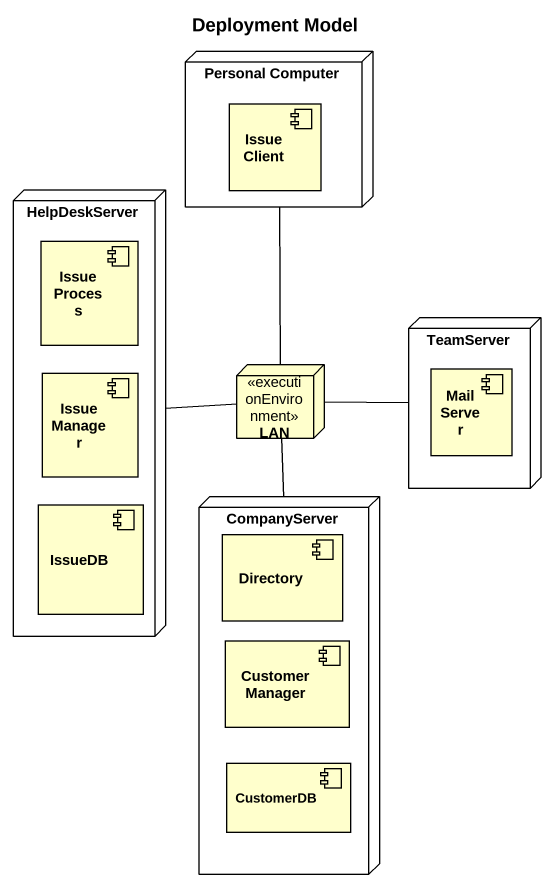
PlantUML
@startuml
title Deployment Model
node "Personal Computer" as Personal_Computer {
  component IssueClient
}
node HelpDeskServer {
  component IssueProcess
  component IssueManager
  component IssueDB
}
node TeamServer {
  component MailServer
}
node LAN <<executionEnvironment>>
node CompanyServer {
  component Directory
  component CustomerManager
  component CustomerDB
}
Personal_Computer -- LAN
LAN -left- HelpDeskServer
LAN -right- TeamServer
LAN -- CompanyServer
@enduml
